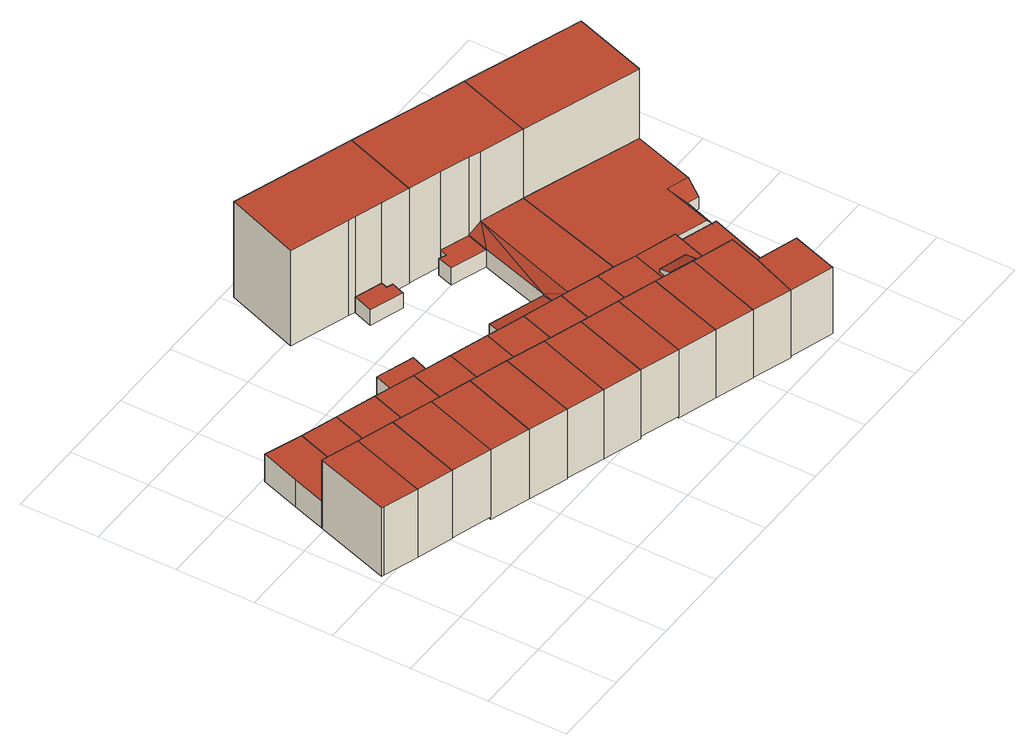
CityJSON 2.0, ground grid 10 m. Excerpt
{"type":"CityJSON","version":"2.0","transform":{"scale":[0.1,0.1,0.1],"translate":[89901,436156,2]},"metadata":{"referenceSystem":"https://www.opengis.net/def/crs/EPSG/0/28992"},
"CityObjects":{
"building1":{"type":"Building","attributes":{"measuredHeight":9.77,"yearOfConstruction":1952,"LAAGSTE_BOUWLAAG":"0","AANTAL_BOUWLAGEN":"3","AANTAL_ADRESSEN":"2","WIJK":"Delfshaven","PANDSOORT":"Kop van een rij","BUURT":"Bospolder","HOOGSTE_BOUWLAAG":"2"},"address":[{"CountryName":"Nederland","LocalityName":"Rotterdam","ThoroughfareNumber":"99-99","ThoroughfareName":"Rosenveldtstraat","PostalCode":"3025RS"}],"children":["building1-1","building1-2"]},
"building1-1":{"type":"BuildingPart","parents":["building1"],"geometry":[{"type":"Solid","lod":"2","boundaries":[[[[0,1,2,3]],[[4,5,6,7]],[[7,0,3,4]],[[5,8,9,6]],[[8,2,1,9]],[[1,0,7,6,9]],[[5,4,3,2,8]]]],"semantics":{"surfaces":[{"type":"ClosureSurface"},{"type":"WallSurface"},{"type":"RoofSurface"},{"type":"GroundSurface"}],"values":[[0,1,1,1,1,2,3]]}}]},
"building1-2":{"type":"BuildingPart","parents":["building1"],"geometry":[{"type":"Solid","lod":"2","boundaries":[[[[0,1,10,11]],[[3,0,11,12,13]],[[12,14,15,13]],[[10,1,2,16,17]],[[14,17,16,15]],[[12,11,10,17,14]],[[2,3,13,15,16]],[[3,2,1,0]]]],"semantics":{"surfaces":[{"type":"WallSurface"},{"type":"RoofSurface"},{"type":"GroundSurface"},{"type":"ClosureSurface"}],"values":[[0,0,0,0,0,1,2,3]]}}]},
"building2":{"type":"Building","attributes":{"measuredHeight":9.77,"yearOfConstruction":1952,"LAAGSTE_BOUWLAAG":"0","AANTAL_BOUWLAGEN":"3","AANTAL_ADRESSEN":"2","WIJK":"Delfshaven","PANDSOORT":"Tussenpand","BUURT":"Bospolder","HOOGSTE_BOUWLAAG":"2"},"address":[{"CountryName":"Nederland","LocalityName":"Rotterdam","ThoroughfareNumber":"97-97","ThoroughfareName":"Rosenveldtstraat","PostalCode":"3025RS"}],"children":["building2-1","building2-2"]},
"building2-1":{"type":"BuildingPart","parents":["building2"],"geometry":[{"type":"Solid","lod":"2","boundaries":[[[[18,3,0,19]],[[18,19,20,21,22]],[[11,0,3,13,12]],[[19,0,11,20]],[[21,12,13,22]],[[20,11,12,21]],[[22,13,3,18]]]],"semantics":{"surfaces":[{"type":"ClosureSurface"},{"type":"WallSurface"},{"type":"RoofSurface"},{"type":"GroundSurface"}],"values":[[0,1,1,1,1,2,3]]}}]},
"building2-2":{"type":"BuildingPart","parents":["building2"],"geometry":[{"type":"Solid","lod":"2","boundaries":[[[[19,0,3,18]],[[23,24,25,26]],[[24,4,7,25]],[[4,3,0,7]],[[26,19,18,23]],[[19,26,25,7,0]],[[24,23,18,3,4]]]],"semantics":{"surfaces":[{"type":"ClosureSurface"},{"type":"WallSurface"},{"type":"RoofSurface"},{"type":"GroundSurface"}],"values":[[0,1,1,1,1,2,3]]}}]},
"building3":{"type":"Building","attributes":{"measuredHeight":9.64,"yearOfConstruction":1952,"LAAGSTE_BOUWLAAG":"0","AANTAL_BOUWLAGEN":"3","AANTAL_ADRESSEN":"2","WIJK":"Delfshaven","PANDSOORT":"Tussenpand","BUURT":"Bospolder","HOOGSTE_BOUWLAAG":"2"},"address":[{"CountryName":"Nederland","LocalityName":"Rotterdam","ThoroughfareNumber":"95-95","ThoroughfareName":"Rosenveldtstraat","PostalCode":"3025RS"}],"children":["building3-1","building3-2"]},
"building3-1":{"type":"BuildingPart","parents":["building3"],"geometry":[{"type":"Solid","lod":"2","boundaries":[[[[27,28,19,29]],[[27,29,30,31,32]],[[20,19,28,33,21]],[[29,19,20,30]],[[31,21,33,32]],[[30,20,21,31]],[[32,33,28,27]]]],"semantics":{"surfaces":[{"type":"ClosureSurface"},{"type":"WallSurface"},{"type":"RoofSurface"},{"type":"GroundSurface"}],"values":[[0,1,1,1,1,2,3]]}}]},
"building3-2":{"type":"BuildingPart","parents":["building3"],"geometry":[{"type":"Solid","lod":"2","boundaries":[[[[29,19,28,27]],[[34,28,19,26]],[[35,34,26,36]],[[36,29,27,35]],[[36,26,19,29]],[[27,28,34,35]]]],"semantics":{"surfaces":[{"type":"ClosureSurface"},{"type":"WallSurface"},{"type":"RoofSurface"},{"type":"GroundSurface"}],"values":[[0,1,1,1,2,3]]}}]},
"building4":{"type":"Building","attributes":{"measuredHeight":9.93,"yearOfConstruction":1952,"LAAGSTE_BOUWLAAG":"0","AANTAL_BOUWLAGEN":"3","AANTAL_ADRESSEN":"2","WIJK":"Delfshaven","PANDSOORT":"Tussenpand","BUURT":"Bospolder","HOOGSTE_BOUWLAAG":"2"},"address":[{"CountryName":"Nederland","LocalityName":"Rotterdam","ThoroughfareNumber":"93-93","ThoroughfareName":"Rosenveldtstraat","PostalCode":"3025RS"}],"children":["building4-1","building4-2"]},
"building4-1":{"type":"BuildingPart","parents":["building4"],"geometry":[{"type":"Solid","lod":"2","boundaries":[[[[37,38,29,39]],[[39,29,30,40]],[[41,31,42,43]],[[30,29,38,42,31]],[[37,39,40,41,43]],[[40,30,31,41]],[[43,42,38,37]]]],"semantics":{"surfaces":[{"type":"ClosureSurface"},{"type":"WallSurface"},{"type":"RoofSurface"},{"type":"GroundSurface"}],"values":[[0,1,1,1,1,2,3]]}}]},
"building4-2":{"type":"BuildingPart","parents":["building4"],"geometry":[{"type":"Solid","lod":"2","boundaries":[[[[39,29,38,37]],[[44,45,36,46]],[[47,44,46,48]],[[45,38,29,36]],[[48,39,37,47]],[[46,36,29,39,48]],[[44,47,37,38,45]]]],"semantics":{"surfaces":[{"type":"ClosureSurface"},{"type":"WallSurface"},{"type":"RoofSurface"},{"type":"GroundSurface"}],"values":[[0,1,1,1,1,2,3]]}}]},
"building5":{"type":"Building","attributes":{"measuredHeight":9.93,"yearOfConstruction":1952,"LAAGSTE_BOUWLAAG":"0","AANTAL_BOUWLAGEN":"3","AANTAL_ADRESSEN":"2","WIJK":"Delfshaven","PANDSOORT":"Tussenpand","BUURT":"Bospolder","HOOGSTE_BOUWLAAG":"2"},"address":[{"CountryName":"Nederland","LocalityName":"Rotterdam","ThoroughfareNumber":"91-91","ThoroughfareName":"Rosenveldtstraat","PostalCode":"3025RS"}],"children":["building5-1","building5-2"]},
"building5-1":{"type":"BuildingPart","parents":["building5"],"geometry":[{"type":"Solid","lod":"2","boundaries":[[[[49,37,39,50]],[[49,50,51,52,53]],[[40,39,37,43,41]],[[52,41,43,53]],[[50,39,40,51]],[[51,40,41,52]],[[53,43,37,49]]]],"semantics":{"surfaces":[{"type":"ClosureSurface"},{"type":"WallSurface"},{"type":"RoofSurface"},{"type":"GroundSurface"}],"values":[[0,1,1,1,1,2,3]]}}]},
"building5-2":{"type":"BuildingPart","parents":["building5"],"geometry":[{"type":"Solid","lod":"2","boundaries":[[[[50,39,37,49]],[[54,47,48,55]],[[47,37,39,48]],[[55,50,49,54]],[[55,48,39,50]],[[49,37,47,54]]]],"semantics":{"surfaces":[{"type":"ClosureSurface"},{"type":"WallSurface"},{"type":"RoofSurface"},{"type":"GroundSurface"}],"values":[[0,1,1,1,2,3]]}}]},
"building6":{"type":"Building","attributes":{"measuredHeight":9.89,"yearOfConstruction":1952,"LAAGSTE_BOUWLAAG":"0","AANTAL_BOUWLAGEN":"3","AANTAL_ADRESSEN":"1","WIJK":"Delfshaven","PANDSOORT":"Tussenpand","BUURT":"Bospolder","HOOGSTE_BOUWLAAG":"2"},"address":[{"CountryName":"Nederland","LocalityName":"Rotterdam","ThoroughfareNumber":"89B","ThoroughfareName":"Rosenveldtstraat","PostalCode":"3025RS"}],"children":["building6-1","building6-2"]},
"building6-1":{"type":"BuildingPart","parents":["building6"],"geometry":[{"type":"Solid","lod":"2","boundaries":[[[[56,50,57,58]],[[59,56,58,60]],[[60,61,55,59]],[[61,57,50,55]],[[59,55,50,56]],[[58,57,61,60]]]],"semantics":{"surfaces":[{"type":"ClosureSurface"},{"type":"WallSurface"},{"type":"RoofSurface"},{"type":"GroundSurface"}],"values":[[0,1,1,1,2,3]]}}]},
"building6-2":{"type":"BuildingPart","parents":["building6"],"geometry":[{"type":"Solid","lod":"2","boundaries":[[[[58,57,50,56]],[[58,56,62,63,64]],[[56,50,51,62]],[[63,52,65,64]],[[51,50,57,65,52]],[[62,51,52,63]],[[64,65,57,58]]]],"semantics":{"surfaces":[{"type":"ClosureSurface"},{"type":"WallSurface"},{"type":"RoofSurface"},{"type":"GroundSurface"}],"values":[[0,1,1,1,1,2,3]]}}]},
"building7":{"type":"Building","attributes":{"measuredHeight":2.76,"yearOfConstruction":1952,"LAAGSTE_BOUWLAAG":"0","AANTAL_BOUWLAGEN":"1","WIJK":"Delfshaven","BUURT":"Bospolder","HOOGSTE_BOUWLAAG":"0"},"geometry":[{"type":"Solid","lod":"2","boundaries":[[[[66,67,68,69]],[[69,68,70,71]],[[68,67,72,70]],[[73,72,67,66]],[[71,73,66,69]],[[71,70,72,73]]]],"semantics":{"surfaces":[{"type":"GroundSurface"},{"type":"WallSurface"},{"type":"RoofSurface"}],"values":[[0,1,1,1,1,2]]}}]},
"building8":{"type":"Building","attributes":{"measuredHeight":9.89,"yearOfConstruction":1952,"LAAGSTE_BOUWLAAG":"0","AANTAL_BOUWLAGEN":"3","AANTAL_ADRESSEN":"2","WIJK":"Delfshaven","PANDSOORT":"Tussenpand","BUURT":"Bospolder","HOOGSTE_BOUWLAAG":"2"},"address":[{"CountryName":"Nederland","LocalityName":"Rotterdam","ThoroughfareNumber":"87-87","ThoroughfareName":"Rosenveldtstraat","PostalCode":"3025RS"}],"children":["building8-1","building8-2"]},
"building8-1":{"type":"BuildingPart","parents":["building8"],"geometry":[{"type":"Solid","lod":"2","boundaries":[[[[74,56,58,75]],[[60,58,56,59]],[[76,74,75,77]],[[77,78,79,76]],[[78,60,59,79]],[[74,76,79,59,56]],[[78,77,75,58,60]]]],"semantics":{"surfaces":[{"type":"ClosureSurface"},{"type":"WallSurface"},{"type":"RoofSurface"},{"type":"GroundSurface"}],"values":[[0,1,1,1,1,2,3]]}}]},
"building8-2":{"type":"BuildingPart","parents":["building8"],"geometry":[{"type":"Solid","lod":"2","boundaries":[[[[75,58,56,74]],[[80,63,64,81]],[[74,56,62,82]],[[75,74,82,80,81]],[[62,56,58,64,63]],[[82,62,63,80]],[[81,64,58,75]]]],"semantics":{"surfaces":[{"type":"ClosureSurface"},{"type":"WallSurface"},{"type":"RoofSurface"},{"type":"GroundSurface"}],"values":[[0,1,1,1,1,2,3]]}}]},
"building9":{"type":"Building","attributes":{"measuredHeight":9.57,"yearOfConstruction":1952,"LAAGSTE_BOUWLAAG":"0","AANTAL_BOUWLAGEN":"3","AANTAL_ADRESSEN":"2","WIJK":"Delfshaven","PANDSOORT":"Tussenpand","BUURT":"Bospolder","HOOGSTE_BOUWLAAG":"2"},"address":[{"CountryName":"Nederland","LocalityName":"Rotterdam","ThoroughfareNumber":"85B","ThoroughfareName":"Rosenveldtstraat","PostalCode":"3025RS"}],"children":["building9-1","building9-2"]},
"building9-1":{"type":"BuildingPart","parents":["building9"],"geometry":[{"type":"Solid","lod":"2","boundaries":[[[[83,84,74,85]],[[82,74,84,86,80]],[[83,85,87,88,89]],[[88,80,86,89]],[[85,74,82,87]],[[87,82,80,88]],[[89,86,84,83]]]],"semantics":{"surfaces":[{"type":"ClosureSurface"},{"type":"WallSurface"},{"type":"RoofSurface"},{"type":"GroundSurface"}],"values":[[0,1,1,1,1,2,3]]}}]},
"building9-2":{"type":"BuildingPart","parents":["building9"],"geometry":[{"type":"Solid","lod":"2","boundaries":[[[[85,74,84,83]],[[90,91,76,92]],[[91,84,74,76]],[[92,85,83,90]],[[92,76,74,85]],[[83,84,91,90]]]],"semantics":{"surfaces":[{"type":"ClosureSurface"},{"type":"WallSurface"},{"type":"RoofSurface"},{"type":"GroundSurface"}],"values":[[0,1,1,1,2,3]]}}]},
"building10":{"type":"Building","attributes":{"measuredHeight":9.77,"yearOfConstruction":1953,"LAAGSTE_BOUWLAAG":"1","AANTAL_BOUWLAGEN":"4","AANTAL_ADRESSEN":"1","WIJK":"Delfshaven","PANDSOORT":"Tussenpand","BUURT":"Bospolder","HOOGSTE_BOUWLAAG":"2"},"address":[{"CountryName":"Nederland","LocalityName":"Rotterdam","ThoroughfareNumber":"83B","ThoroughfareName":"Rosenveldtstraat","PostalCode":"3025RS"}],"children":["building10-1","building10-2"]},
"building10-1":{"type":"BuildingPart","parents":["building10"],"geometry":[{"type":"Solid","lod":"2","boundaries":[[[[93,94,85,95]],[[93,95,96,97,98]],[[97,88,99,98]],[[87,85,94,99,88]],[[95,85,87,96]],[[96,87,88,97]],[[98,99,94,93]]]],"semantics":{"surfaces":[{"type":"ClosureSurface"},{"type":"WallSurface"},{"type":"RoofSurface"},{"type":"GroundSurface"}],"values":[[0,1,1,1,1,2,3]]}}]},
"building10-2":{"type":"BuildingPart","parents":["building10"],"geometry":[{"type":"Solid","lod":"2","boundaries":[[[[95,85,94,93]],[[100,94,85,92]],[[101,95,93,102]],[[100,92,103,101,102]],[[103,92,85,95,101]],[[93,94,100,102]]]],"semantics":{"surfaces":[{"type":"ClosureSurface"},{"type":"WallSurface"},{"type":"RoofSurface"},{"type":"GroundSurface"}],"values":[[0,1,1,1,2,3]]}}]},
"building11":{"type":"Building","attributes":{"measuredHeight":2.42,"yearOfConstruction":1952,"LAAGSTE_BOUWLAAG":"0","AANTAL_BOUWLAGEN":"1","WIJK":"Delfshaven","BUURT":"Bospolder","HOOGSTE_BOUWLAAG":"0"},"geometry":[{"type":"Solid","lod":"2","boundaries":[[[[104,105,106,107,108]],[[104,108,109,110]],[[108,107,111,109]],[[112,111,107,106]],[[113,112,106,105]],[[110,113,105,104]],[[109,111,112,113,110]]]],"semantics":{"surfaces":[{"type":"GroundSurface"},{"type":"WallSurface"},{"type":"RoofSurface"}],"values":[[0,1,1,1,1,1,2]]}}]},
"building12":{"type":"Building","attributes":{"measuredHeight":13.64,"yearOfConstruction":1953,"LAAGSTE_BOUWLAAG":"0","AANTAL_BOUWLAGEN":"4","AANTAL_ADRESSEN":"8","WIJK":"Delfshaven","PANDSOORT":"Tussenpand","BUURT":"Bospolder","HOOGSTE_BOUWLAAG":"3"},"address":[{"CountryName":"Nederland","LocalityName":"Rotterdam","ThoroughfareNumber":"144-146","ThoroughfareName":"Schiedamseweg","PostalCode":"3025AK"}],"children":["building12-1","building12-2"]},
"building12-1":{"type":"BuildingPart","parents":["building12"],"geometry":[{"type":"Solid","lod":"2","boundaries":[[[[114,115,116,117]],[[118,119,120,121]],[[119,122,123,120]],[[121,124,125,118]],[[115,123,122,116]],[[117,125,124,114]],[[125,117,116,122,119,118]],[[121,120,123,115,114,124]]]],"semantics":{"surfaces":[{"type":"ClosureSurface"},{"type":"WallSurface"},{"type":"RoofSurface"},{"type":"GroundSurface"}],"values":[[0,1,1,1,1,1,2,3]]}}]},
"building12-2":{"type":"BuildingPart","parents":["building12"],"geometry":[{"type":"Solid","lod":"2","boundaries":[[[[117,114,126,127,128]],[[129,130,115,116,131]],[[129,132,133,130]],[[128,131,116,117]],[[134,135,136,137]],[[138,134,137,139]],[[135,133,132,136]],[[139,127,126,138]],[[131,128,127,139,137,136,132,129]],[[126,114,115,130,133,135,134,138]],[[117,116,115,114]]]],"semantics":{"surfaces":[{"type":"WallSurface"},{"type":"RoofSurface"},{"type":"GroundSurface"},{"type":"ClosureSurface"}],"values":[[0,0,0,0,0,0,0,0,1,2,3]]}}]},
"building13":{"type":"Building","attributes":{"measuredHeight":9.77,"yearOfConstruction":1952,"LAAGSTE_BOUWLAAG":"-1","AANTAL_BOUWLAGEN":"4","WIJK":"Delfshaven","PANDSOORT":"Tussenpand","BUURT":"Bospolder","HOOGSTE_BOUWLAAG":"2"},"children":["building13-1","building13-2"]},
"building13-1":{"type":"BuildingPart","parents":["building13"],"geometry":[{"type":"Solid","lod":"2","boundaries":[[[[140,95,93,141]],[[102,93,95,101]],[[142,140,141,143]],[[144,102,101,145]],[[143,144,145,142]],[[140,142,145,101,95]],[[102,144,143,141,93]]]],"semantics":{"surfaces":[{"type":"ClosureSurface"},{"type":"WallSurface"},{"type":"RoofSurface"},{"type":"GroundSurface"}],"values":[[0,1,1,1,1,2,3]]}}]},
"building13-2":{"type":"BuildingPart","parents":["building13"],"geometry":[{"type":"Solid","lod":"2","boundaries":[[[[141,93,95,140]],[[146,97,98,147]],[[141,140,148,146,147]],[[96,95,93,98,97]],[[140,95,96,148]],[[148,96,97,146]],[[147,98,93,141]]]],"semantics":{"surfaces":[{"type":"ClosureSurface"},{"type":"WallSurface"},{"type":"RoofSurface"},{"type":"GroundSurface"}],"values":[[0,1,1,1,1,2,3]]}}]},
"building14":{"type":"Building","attributes":{"measuredHeight":9.62,"yearOfConstruction":1952,"LAAGSTE_BOUWLAAG":"-1","AANTAL_BOUWLAGEN":"4","AANTAL_ADRESSEN":"3","WIJK":"Delfshaven","PANDSOORT":"Tussenpand","BUURT":"Bospolder","HOOGSTE_BOUWLAAG":"2"},"address":[{"CountryName":"Nederland","LocalityName":"Rotterdam","ThoroughfareNumber":"138A","ThoroughfareName":"Schiedamseweg","PostalCode":"3025AJ"}],"children":["building14-1","building14-2"]},
"building14-1":{"type":"BuildingPart","parents":["building14"],"geometry":[{"type":"Solid","lod":"2","boundaries":[[[[149,150,151,152]],[[152,153,142,149]],[[153,154,140,142]],[[155,156,157,158]],[[159,155,158,160]],[[161,159,160,162]],[[163,157,156,164]],[[165,163,164,166]],[[162,165,166,161]],[[159,164,156,155]],[[161,166,164,159]],[[149,142,140,150],[165,162,160,158,157,163]],[[151,154,153,152]],[[150,140,154,151]]]],"semantics":{"surfaces":[{"type":"WallSurface"},{"type":"RoofSurface"},{"type":"GroundSurface"},{"type":"ClosureSurface"}],"values":[[0,0,0,0,0,0,0,0,0,1,1,1,2,3]]}}]},
"building14-2":{"type":"BuildingPart","parents":["building14"],"geometry":[{"type":"Solid","lod":"2","boundaries":[[[[151,154,140,150]],[[150,140,148,167]],[[151,150,167,168,169]],[[148,140,154,170,146]],[[168,171,172,169]],[[171,146,170,172]],[[171,168,167,148,146]],[[151,169,172,170,154]]]],"semantics":{"surfaces":[{"type":"ClosureSurface"},{"type":"WallSurface"},{"type":"RoofSurface"},{"type":"GroundSurface"}],"values":[[0,1,1,1,1,1,2,3]]}}]},
"building15":{"type":"Building","attributes":{"measuredHeight":13.57,"yearOfConstruction":1952,"LAAGSTE_BOUWLAAG":"0","AANTAL_BOUWLAGEN":"4","AANTAL_ADRESSEN":"7","WIJK":"Delfshaven","PANDSOORT":"Tussenpand","BUURT":"Bospolder","HOOGSTE_BOUWLAAG":"3"},"address":[{"CountryName":"Nederland","LocalityName":"Rotterdam","ThoroughfareNumber":"140-142","ThoroughfareName":"Schiedamseweg","PostalCode":"3025AJ"}],"children":["building15-1","building15-2"]},
"building15-1":{"type":"BuildingPart","parents":["building15"],"geometry":[{"type":"Solid","lod":"2","boundaries":[[[[173,174,175,127,176]],[[177,178,179,175,174]],[[180,181,182,183]],[[181,179,178,182]],[[184,185,186,187]],[[185,188,189,186]],[[188,190,139,189]],[[190,176,127,139]],[[180,183,191]],[[187,180,191,184]],[[180,187,186,189,139,127,175,179,181]],[[185,184,191,192,193,173,176,190,188]],[[177,193,192,182,178]],[[177,174,173,193]],[[183,182,192,191]]]],"semantics":{"surfaces":[{"type":"WallSurface"},{"type":"RoofSurface"},{"type":"GroundSurface"},{"type":"ClosureSurface"}],"values":[[0,0,0,0,0,0,0,0,0,0,1,2,3,3,3]]}}]},
"building15-2":{"type":"BuildingPart","parents":["building15"],"geometry":[{"type":"Solid","lod":"2","boundaries":[[[[173,194,195,174]],[[196,197,198,199]],[[200,196,199,201,202]],[[201,203,113,202]],[[177,196,200,178]],[[204,198,197,205]],[[206,207,208,209]],[[208,207,210,113,203]],[[194,204,205,195]],[[183,206,209,191]],[[206,183,182,210,207]],[[182,178,200]],[[210,202,113]],[[182,200,202]],[[182,202,210]],[[174,195,205,197,196,177]],[[209,208,203,201,199,198,204,194,173,193,192,191]],[[178,182,192,193,177]],[[191,192,182,183]],[[193,173,174,177]]]],"semantics":{"surfaces":[{"type":"WallSurface"},{"type":"RoofSurface"},{"type":"GroundSurface"},{"type":"ClosureSurface"}],"values":[[0,0,0,0,0,0,0,0,0,0,1,1,1,1,1,1,2,3,3,3]]}}]},
"building16":{"type":"Building","attributes":{"measuredHeight":9.51,"yearOfConstruction":1952,"LAAGSTE_BOUWLAAG":"0","AANTAL_BOUWLAGEN":"3","AANTAL_ADRESSEN":"2","WIJK":"Delfshaven","PANDSOORT":"Tussenpand","BUURT":"Bospolder","HOOGSTE_BOUWLAAG":"2"},"address":[{"CountryName":"Nederland","LocalityName":"Rotterdam","ThoroughfareNumber":"77-77","ThoroughfareName":"Rosenveldtstraat","PostalCode":"3025RS"}],"children":["building16-1","building16-2"]},
"building16-1":{"type":"BuildingPart","parents":["building16"],"geometry":[{"type":"Solid","lod":"2","boundaries":[[[[211,212,213,214]],[[215,216,217,218,219]],[[220,216,215,213,212]],[[221,211,214,222]],[[223,221,222,224]],[[218,223,224,219]],[[223,218,217,216,220,212,211,221]],[[219,224,222,214,213,215]]]],"semantics":{"surfaces":[{"type":"ClosureSurface"},{"type":"WallSurface"},{"type":"RoofSurface"},{"type":"GroundSurface"}],"values":[[0,1,1,1,1,1,2,3]]}}]},
"building16-2":{"type":"BuildingPart","parents":["building16"],"geometry":[{"type":"Solid","lod":"2","boundaries":[[[[214,213,212,211]],[[211,212,168,225]],[[168,212,213,226,171]],[[214,211,225,227,228]],[[227,229,230,228]],[[229,171,226,230]],[[229,227,225,168,171]],[[214,228,230,226,213]]]],"semantics":{"surfaces":[{"type":"ClosureSurface"},{"type":"WallSurface"},{"type":"RoofSurface"},{"type":"GroundSurface"}],"values":[[0,1,1,1,1,1,2,3]]}}]},
"building17":{"type":"Building","attributes":{"measuredHeight":13.23,"yearOfConstruction":1952,"LAAGSTE_BOUWLAAG":"-1","AANTAL_BOUWLAGEN":"5","AANTAL_ADRESSEN":"7","WIJK":"Delfshaven","PANDSOORT":"Tussenpand","BUURT":"Bospolder","HOOGSTE_BOUWLAAG":"3"},"address":[{"CountryName":"Nederland","LocalityName":"Rotterdam","ThoroughfareNumber":"136-138","ThoroughfareName":"Schiedamseweg","PostalCode":"3025AJ"}],"children":["building17-1","building17-2"]},
"building17-1":{"type":"BuildingPart","parents":["building17"],"geometry":[{"type":"Solid","lod":"2","boundaries":[[[[231,232,233,234]],[[235,231,234,236,237]],[[238,239,206,183]],[[232,240,241,233]],[[242,206,239,153]],[[243,242,153,152]],[[241,240,244,243,152]],[[232,244,240]],[[232,245,244]],[[244,245,235,237,183,206,242,243]],[[235,245,232,231]],[[234,233,241,152,153,239,238,236]],[[236,238,183,237]]]],"semantics":{"surfaces":[{"type":"WallSurface"},{"type":"RoofSurface"},{"type":"GroundSurface"},{"type":"ClosureSurface"}],"values":[[0,0,0,0,0,0,0,1,1,1,1,2,3]]}}]},
"building17-2":{"type":"BuildingPart","parents":["building17"],"geometry":[{"type":"Solid","lod":"2","boundaries":[[[[246,247,237,236,248]],[[249,246,248,250]],[[180,238,183]],[[251,238,180,187]],[[250,252,253,249]],[[252,254,255,253]],[[254,251,187,255]],[[247,180,183,237]],[[249,253,255,187,180,247,246]],[[251,254,252,250,248,236,238]],[[237,183,238,236]]]],"semantics":{"surfaces":[{"type":"WallSurface"},{"type":"RoofSurface"},{"type":"GroundSurface"},{"type":"ClosureSurface"}],"values":[[0,0,0,0,0,0,0,0,1,2,3]]}}]}
},
"vertices":[
[86,286,52],[39,302,52],[39,302,13],[86,286,13],[117,378,13],[70,395,13],[70,395,52],[117,378,52],[53,345,13],[53,345,52],
[39,302,111],[86,286,111],[54,189,111],[54,189,13],[10,204,111],[10,204,13],[7,205,13],[7,205,111],
[132,271,13],[132,271,52],[132,271,111],[100,174,111],[100,174,13],
[163,363,13],[153,366,13],[153,366,52],[163,363,52],
[183,254,14],[132,271,14],[183,254,52],[183,254,111],[151,157,111],[151,157,14],[100,174,14],
[163,363,14],[214,346,14],[214,346,52],
[234,237,11],[183,254,11],[234,237,52],[234,237,111],[201,140,111],[151,157,11],[201,140,11],
[223,343,11],[214,346,11],[223,343,52],[265,329,11],[265,329,52],
[283,221,11],[283,221,52],[283,221,111],[251,123,111],[251,123,11],
[314,313,11],[314,313,52],
[332,204,52],[283,221,12],[332,204,12],[363,297,52],[363,297,12],[314,313,12],
[332,204,111],[299,107,111],[299,107,12],[251,123,12],
[293,328,11],[246,344,11],[255,370,11],[302,353,11],[255,370,38],[302,353,39],[246,344,37],[293,328,38],
[380,188,52],[380,188,12],[411,281,52],[411,281,12],[389,288,12],[389,288,52],
[348,91,111],[348,91,12],[380,188,111],
[430,172,15],[380,188,15],[430,172,52],[348,91,15],[430,172,111],[398,74,111],[398,74,15],
[461,265,15],[411,281,15],[461,265,52],
[479,156,13],[430,172,13],[479,156,52],[479,156,111],[447,58,111],[447,58,13],[398,74,13],
[461,265,13],[509,249,52],[509,249,13],[473,261,52],
[469,293,11],[461,265,11],[411,281,11],[389,288,11],[398,317,11],[398,317,33],[469,293,33],[389,288,34],[411,281,35],[461,265,35],
[394,452,9],[359,464,9],[359,464,31],[394,452,31],[399,441,31],[393,424,31],[393,424,9],[399,441,9],[350,439,31],[350,439,9],[391,444,9],[391,444,31],
[430,440,9],[430,440,146],[394,452,146],[351,467,146],[351,467,9],[359,464,146],[275,493,146],[275,493,9],[385,562,9],[310,588,9],[310,588,146],[385,562,146],[463,535,9],[463,535,146],
[529,139,52],[529,139,13],[559,232,52],[559,232,13],[534,241,13],[534,241,52],
[496,41,111],[496,41,13],[529,139,111],
[612,215,52],[581,122,52],[581,122,14],[612,215,14],[559,232,14],[529,139,14],[576,153,56],[541,164,55],[541,164,52],[576,153,52],[581,168,62],[581,168,52],[586,185,56],[586,185,52],[546,180,52],[546,180,62],[551,196,52],[551,196,56],
[581,122,111],[568,82,111],[568,82,14],[496,41,14],[545,24,111],[545,24,14],
[471,426,10],[471,426,34],[471,426,146],[430,440,10],[507,413,34],[507,413,35],[507,413,146],[578,388,146],[522,407,146],[522,407,47],[578,388,47],[610,484,10],[560,501,10],[560,501,146],[610,484,146],[535,510,10],[535,510,146],[463,535,10],[578,388,10],[522,407,10],[507,413,10],
[467,416,10],[467,416,34],[497,384,34],[452,400,34],[452,400,10],[497,384,10],[497,384,35],[469,293,10],[469,293,35],[461,265,10],[458,420,10],[458,420,34],[534,241,47],[509,249,47],[509,249,10],[534,241,10],[473,261,47],
[621,65,39],[568,82,39],[568,82,16],[621,65,16],[612,215,16],[612,215,39],[654,201,39],[666,197,39],[666,197,16],[581,122,39],[635,107,39],[635,107,16],[650,151,39],[650,151,16],
[621,65,111],[545,24,16],[620,64,111],[620,64,16],[601,6,111],[601,6,16],
[697,239,31],[682,244,31],[682,244,14],[697,239,14],[702,256,47],[728,335,14],[728,335,47],[578,388,14],[534,241,14],[666,197,31],[666,197,14],[559,232,47],[612,215,47],[654,201,47],[674,265,47],
[729,336,146],[728,335,146],[729,336,14],[761,431,146],[761,431,14],[610,484,14],[687,457,14],[687,457,146],[672,462,14],[672,462,146]
]}
